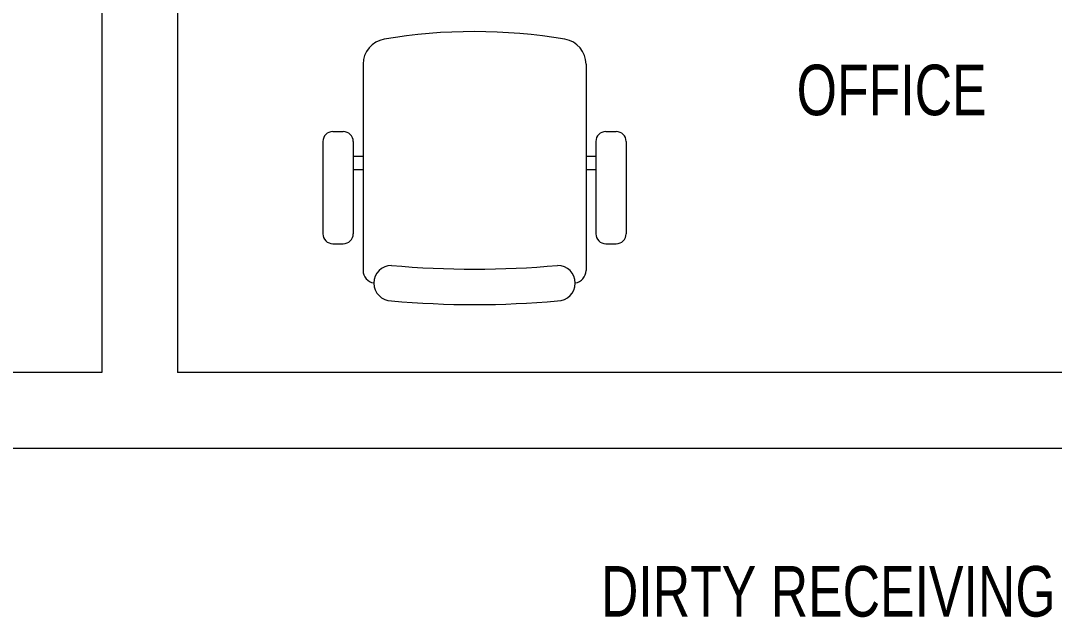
# Model space of a CAD drawing. Header units: metres. Extents: x -18745 to 220762, y -1579758 to -1356048.
# Drawn here: x 166703 to 168749, y -1410317 to -1409137 of the extents above; entities that cross this region are included whole.
import ezdxf

# ---------------------------------------------------------------- set-up
doc = ezdxf.new("R2010")
doc.units = ezdxf.units.M
doc.layers.get('0').update_dxf_attribs({"lineweight": 0})
for name, color, linetype, lineweight in [('A-100 - Copy$0$72_EGR_BASE_TEXT', 8, 'Continuous', 0), ('A-100 - Copy$0$Medical Equipment and Furniture', 8, 'Continuous', 0), ('A-100 - Copy$0$NEW', 8, 'Continuous', 5), ('A-100 - Copy$0$Walls', 8, 'Continuous', 0)]:
    doc.layers.add(name, color=color, linetype=linetype, lineweight=lineweight)
doc.styles.add('A-100 - Copy$0$X3G_ENTITY_2587EA', font='swisscl.ttf', dxfattribs={"height": 200})

# ---------------------------------------------------------------- blocks, each defined once
blk = doc.blocks.new('*X66')
for p, q in [((5, 3), (5, 3)), ((5, 3), (5, 3)), ((5, 3), (5, 3)), ((5, 3), (5, 3)), ((5, 3), (5, 3)), ((5, 3), (5, 3)), ((5, 3), (5, 3)), ((5, 3), (5, 3)), ((5, 3), (5, 3)), ((5, 3), (5, 3)), ((5, 3), (5, 3)), ((5, 3), (5, 3)), ((5, 3), (5, 3)), ((5, 3), (5, 3)), ((5, 3), (5, 3)), ((5, 3), (5, 3)), ((5, 3), (5, 3)), ((5, 3), (5, 3)), ((5, 3), (5, 3)), ((5, 3), (5, 3)), ((5, 3), (5, 3)), ((5, 3), (5, 3)), ((5, 3), (5, 3)), ((5, 3), (5, 3)), ((5, 3), (5, 3)), ((5, 3), (5, 3)), ((5, 3), (5, 3)), ((5, 3), (5, 3)), ((5, 3), (5, 3)), ((5, 3), (5, 3)), ((5, 3), (5, 3)), ((5, 3), (5, 3)), ((5, 3), (5, 3)), ((5, 3), (5, 3)), ((5, 3), (5, 3)), ((5, 3), (5, 3)), ((5, 3), (5, 3)), ((5, 3), (5, 3)), ((5, 3), (5, 3)), ((5, 3), (5, 3)), ((5, 3), (5, 3)), ((5, 3), (5, 3)), ((5, 3), (5, 3)), ((5, 3), (5, 3)), ((5, 3), (5, 3)), ((5, 3), (5, 3)), ((5, 3), (5, 3)), ((5, 3), (5, 3)), ((5, 3), (5, 3)), ((5, 3), (5, 3)), ((5, 3), (5, 3)), ((5, 3), (5, 3)), ((5, 3), (5, 3)), ((5, 3), (5, 3)), ((5, 3), (5, 3)), ((5, 3), (5, 3)), ((5, 3), (5, 3)), ((5, 3), (5, 3)), ((5, 3), (5, 3)), ((5, 3), (5, 3)), ((5, 3), (5, 3)), ((5, 3), (5, 3)), ((5, 3), (5, 3)), ((5, 3), (5, 3)), ((5, 3), (5, 3)), ((5, 3), (5, 3)), ((6, 3), (5, 3)), ((5, 3), (5, 3)), ((6, 3), (5, 3)), ((5, 3), (5, 3)), ((6, 3), (5, 3)), ((5, 3), (5, 3)), ((6, 3), (5, 3)), ((5, 3), (5, 3)), ((5, 3), (5, 3)), ((5, 3), (5, 3)), ((5, 3), (5, 3)), ((5, 3), (5, 3)), ((5, 3), (5, 3)), ((5, 3), (5, 3)), ((5, 3), (5, 3)), ((5, 3), (5, 3)), ((5, 3), (5, 3)), ((5, 3), (5, 3)), ((5, 3), (5, 3)), ((5, 3), (5, 3)), ((5, 3), (5, 3)), ((5, 3), (5, 3)), ((5, 3), (5, 3)), ((5, 3), (5, 3)), ((5, 3), (5, 3)), ((5, 3), (5, 3)), ((5, 3), (5, 3)), ((5, 3), (5, 3)), ((5, 3), (5, 3)), ((5, 3), (5, 3)), ((6, 3), (6, 3)), ((6, 3), (6, 3)), ((6, 3), (6, 3)), ((6, 3), (6, 3)), ((6, 3), (6, 3)), ((6, 3), (6, 3)), ((6, 3), (6, 3)), ((6, 3), (6, 3)), ((6, 3), (6, 3)), ((6, 3), (6, 3)), ((6, 3), (6, 3)), ((6, 3), (6, 3)), ((6, 3), (6, 3)), ((6, 3), (6, 3)), ((6, 3), (6, 3)), ((6, 3), (6, 3)), ((6, 3), (6, 3)), ((6, 3), (6, 3)), ((6, 3), (6, 3)), ((6, 3), (6, 3)), ((6, 3), (6, 3)), ((6, 3), (6, 3)), ((6, 3), (6, 3)), ((6, 3), (6, 3)), ((6, 3), (6, 3)), ((6, 3), (6, 3)), ((6, 3), (6, 3)), ((6, 3), (6, 3)), ((6, 3), (6, 3)), ((6, 3), (6, 3)), ((6, 3), (6, 3)), ((6, 3), (6, 3)), ((6, 3), (6, 3)), ((6, 3), (6, 3)), ((6, 3), (6, 3)), ((6, 3), (6, 3)), ((6, 3), (6, 3)), ((6, 3), (6, 3)), ((6, 3), (6, 3)), ((6, 3), (6, 3)), ((6, 3), (6, 3)), ((6, 3), (6, 3)), ((6, 3), (6, 3)), ((6, 3), (6, 3)), ((6, 3), (6, 3)), ((6, 3), (6, 3)), ((6, 3), (6, 3)), ((6, 3), (6, 3)), ((6, 3), (6, 3)), ((6, 3), (6, 3)), ((6, 3), (6, 3)), ((6, 3), (6, 3)), ((6, 3), (6, 3)), ((6, 3), (6, 3)), ((6, 3), (6, 3)), ((6, 3), (6, 3)), ((6, 3), (6, 3)), ((6, 3), (6, 3)), ((6, 3), (6, 3)), ((6, 3), (6, 3)), ((6, 3), (6, 3)), ((6, 3), (6, 3)), ((6, 3), (6, 3)), ((6, 3), (6, 3)), ((6, 3), (6, 3)), ((6, 3), (6, 3)), ((6, 3), (6, 3)), ((6, 3), (6, 3)), ((6, 3), (6, 3)), ((6, 3), (6, 3)), ((6, 3), (6, 3)), ((6, 3), (6, 3)), ((6, 3), (6, 3)), ((6, 3), (6, 3)), ((6, 3), (6, 3)), ((6, 3), (6, 3)), ((6, 3), (6, 3)), ((6, 3), (6, 3)), ((6, 3), (6, 3)), ((6, 3), (6, 3)), ((6, 3), (6, 3)), ((6, 3), (6, 3)), ((6, 3), (6, 3)), ((6, 3), (6, 3)), ((6, 3), (6, 3)), ((6, 3), (6, 3)), ((6, 3), (6, 3)), ((6, 3), (6, 3)), ((6, 3), (6, 3)), ((6, 3), (6, 3)), ((6, 3), (6, 3)), ((6, 3), (6, 3)), ((6, 3), (6, 3)), ((6, 3), (6, 3)), ((6, 3), (6, 3)), ((6, 3), (6, 3)), ((6, 3), (6, 3)), ((6, 3), (6, 3)), ((6, 3), (6, 3)), ((6, 3), (6, 3)), ((6, 3), (6, 3)), ((6, 3), (6, 3)), ((6, 3), (6, 3)), ((6, 3), (6, 3)), ((6, 3), (6, 3)), ((6, 3), (6, 3)), ((6, 3), (6, 3)), ((6, 3), (6, 3)), ((6, 3), (6, 3)), ((6, 3), (6, 3)), ((6, 3), (6, 3)), ((6, 3), (6, 3)), ((6, 3), (6, 3)), ((6, 3), (6, 3)), ((6, 3), (6, 3)), ((6, 3), (6, 3)), ((6, 3), (6, 3)), ((6, 3), (6, 3)), ((6, 3), (6, 3)), ((6, 3), (6, 3)), ((6, 3), (6, 3)), ((6, 3), (6, 3)), ((6, 3), (6, 3)), ((6, 3), (6, 3)), ((6, 3), (6, 3)), ((6, 3), (6, 3)), ((6, 3), (6, 3)), ((6, 3), (6, 3)), ((6, 3), (6, 3)), ((6, 3), (6, 3)), ((6, 3), (6, 3)), ((6, 3), (6, 3)), ((6, 3), (6, 3)), ((6, 3), (6, 3)), ((6, 3), (6, 3)), ((6, 3), (6, 3)), ((6, 3), (6, 3)), ((6, 3), (6, 3)), ((6, 3), (6, 3)), ((6, 3), (6, 3)), ((6, 3), (6, 3)), ((6, 3), (6, 3)), ((6, 3), (6, 3)), ((6, 3), (6, 3)), ((6, 3), (6, 3)), ((6, 3), (6, 3)), ((6, 3), (6, 3)), ((6, 3), (6, 3)), ((6, 3), (6, 3)), ((6, 3), (6, 3)), ((6, 3), (6, 3)), ((6, 3), (6, 3)), ((6, 3), (6, 3)), ((6, 3), (6, 3)), ((6, 3), (6, 3)), ((6, 3), (6, 3)), ((6, 3), (6, 3)), ((6, 3), (6, 3)), ((6, 3), (6, 3)), ((6, 3), (6, 3)), ((6, 3), (6, 3)), ((6, 3), (6, 3)), ((6, 3), (6, 3)), ((6, 3), (6, 3)), ((6, 3), (6, 3)), ((6, 3), (6, 3)), ((6, 3), (6, 3)), ((6, 3), (6, 3)), ((6, 3), (6, 3)), ((6, 3), (6, 3)), ((6, 3), (6, 3)), ((6, 3), (6, 3)), ((6, 3), (6, 3)), ((6, 3), (6, 3)), ((6, 3), (6, 3)), ((6, 3), (6, 3)), ((6, 3), (6, 3)), ((6, 3), (6, 3)), ((6, 3), (6, 3)), ((6, 3), (6, 3)), ((6, 3), (6, 3)), ((6, 3), (6, 3)), ((6, 3), (6, 3)), ((6, 3), (6, 3)), ((6, 3), (6, 3)), ((6, 3), (6, 3)), ((6, 3), (6, 3)), ((6, 3), (6, 3)), ((6, 3), (6, 3)), ((6, 3), (6, 3)), ((6, 3), (6, 3)), ((6, 3), (6, 3)), ((6, 3), (6, 3)), ((6, 3), (6, 3)), ((6, 3), (6, 3)), ((6, 3), (6, 3)), ((6, 3), (6, 3)), ((6, 3), (6, 3)), ((6, 3), (6, 3)), ((6, 3), (6, 3)), ((6, 3), (6, 3)), ((6, 3), (6, 3)), ((6, 3), (6, 3)), ((6, 3), (6, 3)), ((6, 3), (5, 3)), ((6, 3), (5, 3)), ((6, 3), (5, 3)), ((6, 3), (5, 3)), ((6, 3), (5, 3)), ((6, 3), (6, 3)), ((6, 3), (6, 3)), ((6, 3), (6, 3)), ((6, 3), (6, 3)), ((6, 3), (6, 3)), ((6, 3), (6, 3)), ((6, 3), (6, 3)), ((6, 3), (6, 3)), ((6, 3), (6, 3)), ((6, 3), (6, 3)), ((6, 3), (6, 3)), ((6, 3), (6, 3)), ((6, 3), (6, 3)), ((6, 3), (6, 3)), ((6, 3), (6, 3)), ((6, 3), (6, 3)), ((6, 3), (6, 3)), ((6, 3), (6, 3)), ((6, 3), (6, 3)), ((6, 3), (6, 3)), ((6, 3), (6, 3)), ((6, 3), (6, 3)), ((6, 3), (6, 3)), ((6, 3), (6, 3)), ((6, 3), (6, 3)), ((6, 3), (6, 3)), ((6, 3), (6, 3)), ((6, 3), (6, 3)), ((6, 3), (6, 3)), ((6, 3), (6, 3)), ((6, 3), (6, 3)), ((6, 3), (6, 3)), ((6, 3), (6, 3)), ((6, 3), (6, 3)), ((6, 3), (6, 3)), ((6, 3), (6, 3)), ((6, 3), (6, 3)), ((6, 3), (6, 3)), ((6, 3), (6, 3)), ((6, 3), (6, 3)), ((6, 3), (6, 3)), ((6, 3), (6, 3)), ((6, 3), (6, 3)), ((6, 3), (6, 3)), ((6, 3), (6, 3)), ((6, 3), (6, 3)), ((6, 3), (6, 3)), ((6, 3), (6, 3)), ((6, 3), (6, 3)), ((6, 3), (6, 3)), ((6, 3), (6, 3)), ((6, 3), (6, 3)), ((6, 3), (6, 3)), ((6, 3), (6, 3)), ((6, 3), (6, 3)), ((6, 3), (6, 3)), ((6, 3), (6, 3)), ((6, 3), (6, 3)), ((6, 3), (6, 3)), ((6, 3), (6, 3)), ((6, 3), (6, 3)), ((6, 3), (6, 3)), ((6, 3), (6, 3)), ((6, 3), (6, 3)), ((6, 3), (6, 3)), ((6, 3), (6, 3)), ((6, 3), (6, 3)), ((6, 3), (6, 3)), ((6, 3), (6, 3)), ((6, 3), (6, 3)), ((6, 3), (6, 3)), ((6, 3), (6, 3)), ((6, 3), (6, 3)), ((6, 3), (6, 3)), ((6, 3), (6, 3)), ((6, 3), (6, 3)), ((6, 3), (6, 3)), ((6, 3), (6, 3)), ((6, 3), (6, 3)), ((6, 3), (6, 3)), ((6, 3), (6, 3)), ((6, 3), (6, 3)), ((6, 3), (6, 3)), ((6, 3), (6, 3)), ((6, 3), (6, 3)), ((6, 3), (6, 3)), ((6, 3), (6, 3)), ((6, 3), (6, 3)), ((6, 3), (6, 3)), ((6, 3), (6, 3)), ((6, 3), (6, 3)), ((6, 3), (6, 3)), ((6, 3), (6, 3)), ((6, 3), (6, 3)), ((6, 3), (6, 3)), ((6, 3), (6, 3)), ((6, 3), (6, 3)), ((6, 3), (6, 3)), ((6, 3), (6, 3)), ((6, 3), (6, 3)), ((6, 3), (6, 3)), ((6, 3), (6, 3)), ((6, 3), (6, 3)), ((6, 3), (6, 3)), ((6, 3), (6, 3)), ((6, 3), (6, 3)), ((6, 3), (6, 3)), ((6, 3), (6, 3)), ((6, 3), (6, 3)), ((6, 3), (6, 3)), ((6, 3), (6, 3)), ((6, 3), (6, 3)), ((6, 3), (6, 3)), ((6, 3), (6, 3)), ((6, 3), (6, 3)), ((6, 3), (6, 3)), ((6, 3), (6, 3)), ((6, 3), (6, 3)), ((6, 3), (6, 3)), ((6, 3), (6, 3)), ((6, 3), (6, 3)), ((6, 3), (6, 3)), ((6, 3), (6, 3)), ((6, 3), (6, 3)), ((6, 3), (6, 3)), ((6, 3), (6, 3)), ((6, 3), (6, 3)), ((6, 3), (6, 3)), ((6, 3), (6, 3)), ((6, 3), (6, 3)), ((6, 3), (6, 3)), ((6, 3), (6, 3)), ((6, 3), (6, 3)), ((6, 3), (6, 3)), ((6, 3), (6, 3)), ((6, 3), (6, 3)), ((6, 3), (6, 3)), ((6, 3), (6, 3)), ((6, 3), (6, 3)), ((6, 3), (6, 3)), ((6, 3), (6, 3)), ((6, 3), (6, 3)), ((6, 3), (6, 3)), ((6, 3), (6, 3)), ((6, 3), (6, 3)), ((6, 3), (6, 3)), ((6, 3), (6, 3)), ((6, 3), (6, 3)), ((6, 3), (6, 3)), ((6, 3), (6, 3)), ((6, 3), (6, 3)), ((6, 3), (6, 3)), ((6, 3), (6, 3)), ((6, 3), (6, 3)), ((6, 3), (6, 3)), ((6, 3), (6, 3)), ((6, 3), (6, 3)), ((6, 3), (6, 3)), ((6, 3), (6, 3)), ((6, 3), (6, 3)), ((6, 3), (6, 3)), ((6, 3), (6, 3)), ((6, 3), (6, 3)), ((6, 3), (6, 3)), ((6, 3), (6, 3)), ((6, 3), (6, 3)), ((6, 3), (6, 3)), ((6, 3), (6, 3)), ((6, 3), (6, 3)), ((6, 3), (6, 3)), ((6, 3), (6, 3)), ((6, 3), (6, 3)), ((6, 3), (6, 3)), ((6, 3), (6, 3)), ((6, 3), (6, 3)), ((6, 3), (6, 3)), ((6, 3), (6, 3)), ((6, 3), (6, 3)), ((6, 3), (6, 3)), ((6, 3), (6, 3)), ((6, 3), (6, 3)), ((6, 3), (6, 3)), ((6, 3), (6, 3)), ((6, 3), (6, 3)), ((6, 3), (6, 3)), ((6, 3), (6, 3)), ((6, 3), (6, 3)), ((6, 3), (6, 3)), ((6, 3), (6, 3)), ((6, 3), (6, 3)), ((6, 3), (6, 3)), ((6, 3), (6, 3)), ((6, 3), (6, 3)), ((6, 3), (6, 3)), ((6, 3), (6, 3)), ((6, 3), (6, 3)), ((6, 3), (6, 3)), ((6, 3), (6, 3)), ((6, 3), (6, 3)), ((6, 3), (6, 3)), ((6, 3), (6, 3)), ((6, 3), (6, 3)), ((6, 3), (6, 3)), ((6, 3), (6, 3)), ((6, 3), (6, 3)), ((6, 3), (6, 3)), ((6, 3), (6, 3)), ((6, 3), (6, 3)), ((6, 3), (6, 3)), ((6, 3), (6, 3)), ((6, 3), (6, 3)), ((6, 3), (6, 3)), ((6, 3), (6, 3)), ((6, 3), (6, 3)), ((6, 3), (6, 3)), ((6, 3), (6, 3)), ((6, 3), (6, 3)), ((6, 3), (6, 3)), ((6, 3), (6, 3)), ((6, 3), (6, 3)), ((6, 3), (6, 3)), ((6, 3), (6, 3)), ((6, 3), (6, 3)), ((6, 3), (6, 3)), ((6, 3), (6, 3)), ((6, 3), (6, 3)), ((6, 3), (6, 3)), ((6, 3), (6, 3)), ((6, 3), (6, 3)), ((6, 3), (6, 3)), ((6, 3), (6, 3)), ((6, 3), (6, 3)), ((6, 3), (6, 3)), ((6, 3), (6, 3)), ((6, 3), (6, 3)), ((6, 3), (6, 3)), ((6, 3), (6, 3)), ((6, 3), (6, 3)), ((6, 3), (6, 3)), ((6, 3), (6, 3)), ((6, 3), (6, 3)), ((6, 3), (6, 3)), ((6, 3), (6, 3)), ((6, 3), (6, 3)), ((6, 3), (6, 3)), ((6, 3), (6, 3)), ((6, 3), (6, 3)), ((6, 3), (6, 3)), ((6, 3), (6, 3)), ((6, 3), (6, 3)), ((6, 3), (6, 3)), ((6, 3), (6, 3)), ((6, 3), (6, 3)), ((6, 3), (6, 3)), ((6, 3), (6, 3)), ((6, 3), (6, 3)), ((6, 3), (6, 3)), ((6, 3), (6, 3)), ((6, 3), (6, 3)), ((6, 3), (6, 3)), ((6, 3), (6, 3)), ((6, 3), (6, 3)), ((6, 3), (6, 3)), ((6, 3), (6, 3)), ((6, 3), (6, 3)), ((6, 3), (6, 3)), ((6, 3), (6, 3)), ((6, 3), (6, 3)), ((6, 3), (6, 3)), ((6, 3), (6, 3)), ((6, 3), (6, 3)), ((6, 3), (6, 3)), ((6, 3), (6, 3)), ((6, 3), (6, 3)), ((6, 3), (6, 3)), ((6, 3), (6, 3)), ((6, 3), (6, 3)), ((6, 3), (6, 3)), ((6, 3), (6, 3)), ((6, 3), (6, 3)), ((6, 3), (6, 3)), ((6, 3), (6, 3)), ((6, 3), (6, 3)), ((6, 3), (6, 3)), ((6, 3), (6, 3)), ((6, 3), (6, 3)), ((6, 3), (6, 3)), ((6, 3), (6, 3)), ((6, 3), (6, 3)), ((6, 3), (6, 3)), ((6, 3), (6, 3)), ((6, 3), (6, 3)), ((6, 3), (6, 3)), ((6, 3), (6, 3)), ((6, 3), (6, 3)), ((6, 3), (6, 3)), ((6, 3), (6, 3)), ((6, 3), (6, 3)), ((6, 3), (6, 3)), ((6, 3), (6, 3)), ((6, 3), (6, 3)), ((6, 3), (6, 3)), ((6, 3), (6, 3)), ((6, 3), (6, 3)), ((6, 3), (6, 3)), ((6, 3), (6, 3)), ((6, 3), (6, 3)), ((6, 3), (6, 3)), ((6, 3), (6, 3)), ((6, 3), (6, 3)), ((6, 3), (6, 3)), ((6, 3), (6, 3)), ((6, 3), (6, 3)), ((6, 3), (6, 3)), ((6, 3), (6, 3)), ((6, 3), (6, 3)), ((6, 3), (6, 3))]:
    blk.add_line(p, q)
blk = doc.blocks.new('*X67')
for p, q in [((13, 1), (13, 1)), ((13, 1), (13, 1)), ((13, 1), (13, 1)), ((13, 1), (13, 1)), ((13, 1), (13, 1)), ((13, 1), (13, 1)), ((13, 1), (13, 1)), ((13, 1), (13, 1)), ((13, 1), (13, 1)), ((13, 1), (13, 1)), ((13, 1), (13, 1)), ((13, 1), (13, 1)), ((13, 1), (13, 1)), ((13, 1), (13, 1)), ((13, 1), (13, 1)), ((13, 1), (14, 1)), ((13, 1), (14, 1)), ((13, 1), (14, 1)), ((13, 1), (13, 1)), ((13, 1), (13, 1)), ((13, 1), (13, 1)), ((13, 1), (13, 1)), ((13, 1), (13, 1)), ((13, 1), (13, 1)), ((13, 1), (13, 1)), ((13, 1), (13, 1)), ((13, 1), (13, 1)), ((13, 1), (13, 1)), ((13, 1), (13, 1)), ((13, 1), (13, 1)), ((13, 1), (13, 1)), ((13, 1), (13, 1)), ((13, 1), (13, 1)), ((13, 1), (13, 1)), ((13, 1), (13, 1)), ((13, 1), (13, 1)), ((13, 1), (13, 1)), ((13, 1), (13, 1)), ((13, 1), (13, 1)), ((13, 1), (13, 1)), ((13, 1), (13, 1)), ((13, 1), (13, 1)), ((13, 1), (13, 1)), ((13, 1), (13, 1)), ((13, 1), (13, 1)), ((13, 1), (13, 1)), ((13, 1), (13, 1)), ((13, 1), (13, 1)), ((13, 1), (13, 1)), ((13, 1), (13, 1)), ((13, 1), (13, 1)), ((13, 1), (13, 1)), ((13, 1), (13, 1)), ((13, 1), (13, 1)), ((13, 1), (13, 1)), ((13, 1), (13, 1)), ((13, 1), (13, 1)), ((13, 1), (13, 1)), ((13, 1), (13, 1)), ((13, 1), (13, 1)), ((13, 1), (13, 1)), ((13, 1), (13, 1)), ((13, 1), (13, 1)), ((13, 1), (13, 1)), ((13, 1), (13, 1)), ((13, 1), (13, 1)), ((13, 1), (13, 1)), ((13, 1), (13, 1)), ((13, 1), (13, 1)), ((13, 1), (13, 1)), ((13, 1), (13, 1)), ((13, 1), (13, 1)), ((13, 1), (13, 1)), ((13, 1), (13, 1)), ((13, 1), (13, 1)), ((13, 1), (13, 1)), ((13, 1), (13, 1)), ((13, 1), (13, 1)), ((13, 1), (13, 1)), ((13, 1), (13, 1)), ((13, 1), (13, 1)), ((13, 1), (13, 1)), ((13, 1), (13, 1)), ((13, 1), (13, 1)), ((13, 1), (13, 1)), ((13, 1), (13, 1)), ((13, 1), (13, 1)), ((13, 1), (13, 1)), ((13, 1), (13, 1)), ((13, 1), (13, 1)), ((13, 1), (13, 1)), ((13, 1), (13, 1)), ((13, 1), (13, 1)), ((13, 1), (13, 1)), ((13, 1), (13, 1)), ((13, 1), (13, 1)), ((13, 1), (13, 1)), ((13, 1), (13, 1)), ((13, 1), (13, 1)), ((13, 1), (13, 1)), ((13, 1), (13, 1)), ((13, 1), (13, 1)), ((13, 1), (13, 1)), ((13, 1), (13, 1)), ((13, 1), (13, 1)), ((13, 1), (13, 1)), ((13, 1), (13, 1)), ((13, 1), (13, 1)), ((13, 1), (13, 1)), ((13, 1), (13, 1)), ((13, 1), (13, 1)), ((13, 1), (13, 1)), ((13, 1), (13, 1)), ((13, 1), (13, 1)), ((13, 1), (13, 1)), ((13, 1), (13, 1)), ((13, 1), (13, 1)), ((13, 1), (13, 1)), ((13, 1), (13, 1)), ((13, 1), (13, 1)), ((13, 1), (13, 1)), ((13, 1), (13, 1)), ((13, 1), (13, 1)), ((13, 1), (14, 1)), ((13, 0), (13, 0)), ((13, 0), (13, 0)), ((13, 0), (13, 0)), ((13, 0), (13, 0)), ((13, 0), (13, 0)), ((13, 0), (13, 0)), ((13, 0), (13, 0)), ((13, 0), (13, 0)), ((13, 0), (13, 0)), ((13, 0), (13, 0)), ((13, 0), (13, 0)), ((13, 0), (13, 0)), ((13, 0), (13, 0)), ((13, 0), (13, 0)), ((13, 0), (13, 0)), ((13, 0), (13, 0)), ((13, 0), (13, 0)), ((13, 0), (13, 0)), ((13, 0), (13, 0)), ((13, 0), (13, 0)), ((13, 0), (13, 0)), ((13, 0), (13, 0)), ((13, 0), (13, 0)), ((13, 0), (13, 0)), ((13, 0), (13, 0)), ((13, 0), (13, 0)), ((13, 0), (13, 0)), ((13, 0), (13, 0)), ((13, 0), (13, 0)), ((13, 0), (13, 0)), ((13, 0), (13, 0)), ((13, 0), (13, 0)), ((13, 0), (13, 0)), ((13, 0), (13, 0)), ((13, 0), (13, 0)), ((13, 0), (13, 0)), ((13, 0), (13, 0)), ((13, 0), (13, 0)), ((13, 0), (13, 0)), ((13, 0), (13, 0)), ((13, 0), (13, 0)), ((13, 0), (13, 0)), ((13, 0), (13, 0)), ((13, 0), (13, 0)), ((13, 0), (13, 0)), ((13, 0), (13, 0)), ((13, 0), (13, 0)), ((13, 0), (13, 0)), ((13, 0), (14, 0)), ((13, 0), (14, 0)), ((13, 0), (13, 0)), ((13, 0), (14, 0)), ((14, 1), (14, 1)), ((14, 1), (14, 1)), ((14, 1), (14, 1)), ((14, 1), (14, 1)), ((14, 1), (14, 1)), ((14, 1), (14, 1)), ((14, 1), (14, 1)), ((14, 1), (14, 1)), ((14, 1), (14, 1)), ((14, 1), (14, 1)), ((14, 1), (14, 1)), ((14, 1), (14, 1)), ((14, 1), (14, 1)), ((14, 1), (14, 1)), ((14, 1), (14, 1)), ((14, 1), (14, 1)), ((14, 1), (14, 1)), ((14, 1), (14, 1)), ((14, 1), (14, 1)), ((14, 1), (14, 1)), ((14, 1), (14, 1)), ((14, 1), (14, 1)), ((14, 1), (14, 1)), ((14, 1), (14, 1)), ((14, 1), (14, 1)), ((14, 1), (14, 1)), ((14, 1), (14, 1)), ((14, 1), (14, 1)), ((14, 1), (14, 1)), ((14, 1), (14, 1)), ((14, 1), (14, 1)), ((14, 1), (14, 1)), ((14, 1), (14, 1)), ((14, 1), (14, 1)), ((14, 1), (14, 1)), ((14, 1), (14, 1)), ((14, 1), (14, 1)), ((14, 1), (14, 1)), ((14, 1), (14, 1)), ((14, 1), (14, 1)), ((14, 1), (14, 1)), ((14, 1), (14, 1)), ((14, 1), (14, 1)), ((14, 1), (14, 1)), ((14, 1), (14, 1)), ((14, 1), (14, 1)), ((14, 1), (14, 1)), ((14, 1), (14, 1)), ((14, 1), (14, 1)), ((14, 1), (14, 1)), ((14, 1), (14, 1)), ((14, 1), (14, 1)), ((14, 1), (14, 1)), ((14, 1), (14, 1)), ((14, 1), (14, 1)), ((14, 1), (14, 1)), ((14, 1), (14, 1)), ((14, 1), (14, 1)), ((14, 1), (14, 1)), ((14, 1), (14, 1)), ((14, 1), (14, 1)), ((14, 1), (14, 1)), ((14, 1), (14, 1)), ((14, 1), (14, 1)), ((14, 1), (14, 1)), ((14, 1), (14, 1)), ((14, 1), (14, 1)), ((14, 1), (14, 1)), ((14, 1), (14, 1)), ((14, 1), (14, 1)), ((14, 1), (14, 1)), ((14, 1), (14, 1)), ((14, 1), (14, 1)), ((14, 1), (14, 1)), ((14, 1), (14, 1)), ((14, 1), (14, 1)), ((14, 1), (14, 1)), ((14, 1), (14, 1)), ((14, 1), (14, 1)), ((14, 1), (14, 1)), ((14, 1), (14, 1)), ((14, 1), (14, 1)), ((14, 1), (14, 1)), ((14, 1), (14, 1)), ((14, 1), (14, 1)), ((14, 1), (14, 1)), ((14, 1), (14, 1)), ((14, 1), (14, 1)), ((14, 1), (14, 1)), ((14, 1), (14, 1)), ((14, 1), (14, 1)), ((14, 1), (14, 1)), ((14, 1), (14, 1)), ((14, 1), (14, 1)), ((14, 0), (14, 0)), ((14, 0), (14, 0)), ((14, 0), (14, 0)), ((14, 0), (14, 0)), ((14, 0), (14, 0)), ((14, 0), (14, 0)), ((14, 0), (14, 0)), ((14, 0), (14, 0)), ((14, 0), (14, 0)), ((14, 0), (14, 0)), ((14, 0), (14, 0)), ((14, 0), (14, 0)), ((14, 0), (14, 0)), ((14, 0), (14, 0)), ((14, 0), (14, 0)), ((14, 0), (14, 0)), ((14, 0), (14, 0)), ((14, 0), (14, 0)), ((14, 0), (14, 0)), ((14, 0), (14, 0)), ((14, 0), (14, 0)), ((14, 0), (14, 0)), ((14, 0), (14, 0)), ((14, 0), (14, 0)), ((14, 0), (14, 0)), ((14, 0), (14, 0)), ((14, 0), (14, 0)), ((14, 0), (14, 0)), ((14, 0), (14, 0)), ((14, 0), (14, 0)), ((14, 0), (14, 0)), ((14, 0), (14, 0)), ((14, 0), (14, 0)), ((14, 0), (14, 0)), ((14, 0), (14, 0)), ((14, 0), (14, 0)), ((14, 0), (14, 0)), ((14, 0), (14, 0)), ((14, 0), (14, 0)), ((14, 0), (14, 0)), ((14, 0), (14, 0)), ((14, 0), (14, 0)), ((14, 0), (14, 0)), ((14, 0), (14, 0)), ((14, 0), (14, 0)), ((14, 0), (14, 0)), ((14, 0), (14, 0)), ((14, 0), (14, 0)), ((13, 0), (13, 0)), ((13, 0), (14, 0)), ((13, 0), (13, 0)), ((13, 0), (14, 0)), ((13, 0), (13, 0)), ((13, 0), (14, 0)), ((13, 0), (13, 0)), ((13, 0), (13, 0)), ((13, 0), (13, 0)), ((13, 0), (13, 0)), ((13, 0), (14, 0)), ((13, 0), (13, 0)), ((13, 0), (14, 0)), ((13, 0), (13, 0)), ((13, 0), (14, 0)), ((13, 0), (13, 0)), ((13, 0), (14, 0)), ((13, 0), (13, 0)), ((13, 0), (14, 0)), ((13, 0), (13, 0)), ((13, 0), (14, 0)), ((13, 0), (13, 0)), ((13, 0), (14, 0)), ((13, 0), (13, 0)), ((13, 0), (13, 0)), ((13, 0), (13, 0)), ((13, 0), (14, 0)), ((13, 0), (13, 0)), ((13, 0), (14, 0)), ((13, 0), (13, 0)), ((13, 0), (14, 0)), ((13, 0), (13, 0)), ((13, 0), (14, 0)), ((13, 0), (13, 0)), ((13, 0), (13, 0)), ((13, 0), (13, 0)), ((13, 0), (13, 0)), ((13, 0), (13, 0)), ((13, 0), (13, 0)), ((13, 0), (13, 0)), ((13, 0), (13, 0)), ((13, 0), (13, 0)), ((13, 0), (13, 0)), ((13, 0), (13, 0)), ((13, 0), (13, 0)), ((13, 0), (13, 0)), ((13, 0), (13, 0)), ((13, 0), (13, 0)), ((13, 0), (13, 0)), ((13, 0), (13, 0)), ((13, 0), (13, 0)), ((13, 0), (13, 0)), ((13, 0), (13, 0)), ((13, 0), (13, 0)), ((13, 0), (13, 0)), ((13, 0), (13, 0)), ((13, 0), (13, 0)), ((13, 0), (13, 0)), ((13, 0), (13, 0)), ((13, 0), (13, 0)), ((13, 0), (13, 0)), ((13, 0), (13, 0)), ((13, 0), (13, 0)), ((13, 0), (13, 0)), ((13, -1), (13, -1)), ((13, -1), (13, -1)), ((13, -1), (13, -1)), ((13, -1), (13, -1)), ((13, -1), (13, -1)), ((13, -1), (14, -1)), ((13, -1), (13, -1)), ((14, 0), (14, 0)), ((14, 0), (14, 0)), ((14, 0), (14, 0)), ((14, 0), (14, 0)), ((14, 0), (14, 0)), ((14, 0), (14, 0)), ((14, 0), (14, 0)), ((14, 0), (14, 0)), ((14, 0), (14, 0)), ((14, 0), (14, 0)), ((14, 0), (14, 0)), ((14, 0), (14, 0)), ((14, 0), (14, 0)), ((14, 0), (14, 0)), ((14, 0), (14, 0)), ((13, 0), (14, 0)), ((14, 0), (14, 0)), ((14, 0), (14, 0)), ((14, 0), (14, 0)), ((14, 0), (14, 0)), ((14, 0), (14, 0)), ((14, 0), (14, 0)), ((14, 0), (14, 0)), ((14, 0), (14, 0)), ((14, 0), (14, 0)), ((14, 0), (14, 0)), ((14, 0), (14, 0)), ((14, 0), (14, 0)), ((14, 0), (14, 0)), ((14, 0), (14, 0)), ((14, 0), (14, 0)), ((14, 0), (14, 0)), ((14, 0), (14, 0)), ((14, 0), (14, 0)), ((14, 0), (14, 0)), ((14, 0), (14, 0)), ((14, 0), (14, 0)), ((14, 0), (14, 0)), ((14, 0), (14, 0)), ((14, 0), (14, 0)), ((14, 0), (14, 0)), ((14, 0), (14, 0)), ((14, 0), (14, 0)), ((14, 0), (14, 0)), ((14, 0), (14, 0)), ((14, 0), (14, 0)), ((14, 0), (14, 0)), ((14, 0), (14, 0)), ((14, 0), (14, 0)), ((14, 0), (14, 0)), ((14, -1), (14, -1)), ((14, -1), (14, -1)), ((14, -1), (14, -1)), ((14, -1), (14, -1)), ((14, -1), (14, -1))]:
    blk.add_line(p, q)
blk = doc.blocks.new('A-100 - Copy$0$GF21018-P')
for p, q in [((-0.2207, 0.4756), (-0.2207, 0.0675)), ((0.2205, 0.4756), (0.2205, 0.0675)), ((-0.2806, 0.3422), (-0.2598, 0.3422)), ((0.2596, 0.3422), (0.2804, 0.3422)), ((-0.3002, 0.3226), (-0.3002, 0.14)), ((-0.2402, 0.3226), (-0.2402, 0.14)), ((0.24, 0.3226), (0.24, 0.14)), ((0.3, 0.3226), (0.3, 0.14)), ((-0.2402, 0.2937), (-0.2207, 0.2937)), ((0.2205, 0.2937), (0.24, 0.2937)), ((-0.2402, 0.2671), (-0.2207, 0.2671)), ((0.2205, 0.2671), (0.24, 0.2671)), ((-0.2806, 0.1204), (-0.2598, 0.1204)), ((0.2596, 0.1204), (0.2804, 0.1204))]:
    blk.add_line(p, q)
for points in [[(0.24, 0.2937), (0.24, 0.2937), (0.24, 0.2937), (0.24, 0.2937), (0.24, 0.2937), (0.24, 0.2937), (0.24, 0.2937), (0.24, 0.2937), (0.24, 0.2937), (0.24, 0.2937), (0.24, 0.2937), (0.24, 0.2937), (0.24, 0.2937), (0.24, 0.2937), (0.24, 0.2937), (0.24, 0.2937), (0.24, 0.2937), (0.24, 0.2937), (0.24, 0.2937), (0.24, 0.2937), (0.24, 0.2937), (0.24, 0.2937), (0.24, 0.2937), (0.24, 0.2937), (0.24, 0.2937), (0.24, 0.2937), (0.24, 0.2937), (0.24, 0.2937), (0.24, 0.2937), (0.24, 0.2937), (0.24, 0.2937), (0.24, 0.2937), (0.24, 0.2937), (0.24, 0.2937), (0.24, 0.2937), (0.24, 0.2937), (0.24, 0.2937), (0.24, 0.2937), (0.24, 0.2937), (0.24, 0.2937), (0.24, 0.2937), (0.24, 0.2937), (0.24, 0.2937), (0.24, 0.2937), (0.24, 0.2937), (0.24, 0.2937), (0.24, 0.2937), (0.24, 0.2937), (0.24, 0.2937), (0.24, 0.2937), (0.24, 0.2937), (0.24, 0.2937), (0.24, 0.2937), (0.24, 0.2937), (0.24, 0.2937), (0.24, 0.2937), (0.24, 0.2937), (0.24, 0.2937), (0.24, 0.2937), (0.24, 0.2937), (0.24, 0.2937), (0.24, 0.2937), (0.24, 0.2937), (0.24, 0.2937), (0.24, 0.2937), (0.24, 0.2937), (0.24, 0.2937), (0.24, 0.2937), (0.24, 0.2937), (0.24, 0.2937), (0.24, 0.2937), (0.24, 0.2937), (0.24, 0.2937), (0.24, 0.2937), (0.24, 0.2937), (0.24, 0.2937), (0.24, 0.2937), (0.24, 0.2937), (0.24, 0.2937), (0.24, 0.2937), (0.24, 0.2937), (0.24, 0.2937), (0.24, 0.2937), (0.24, 0.2937), (0.24, 0.2937), (0.24, 0.2937), (0.24, 0.2937), (0.24, 0.2937), (0.24, 0.2937), (0.24, 0.2937), (0.24, 0.2937), (0.24, 0.2937), (0.24, 0.2937), (0.24, 0.2937), (0.24, 0.2937), (0.24, 0.2937), (0.24, 0.2937), (0.24, 0.2937), (0.24, 0.2937), (0.24, 0.2937), (0.24, 0.2937), (0.24, 0.2937), (0.24, 0.2937), (0.24, 0.2937), (0.24, 0.2937), (0.24, 0.2937), (0.24, 0.2937), (0.24, 0.2937), (0.24, 0.2937), (0.24, 0.2937), (0.24, 0.2937), (0.24, 0.2937), (0.24, 0.2937), (0.24, 0.2937), (0.24, 0.2937), (0.24, 0.2937), (0.24, 0.2937), (0.24, 0.2937), (0.24, 0.2937), (0.24, 0.2937), (0.24, 0.2937), (0.24, 0.2937), (0.24, 0.2937), (0.24, 0.2937), (0.24, 0.2937), (0.24, 0.2937), (0.24, 0.2937), (0.24, 0.2937), (0.24, 0.2937), (0.24, 0.2937), (0.24, 0.2937), (0.24, 0.2937), (0.24, 0.2937), (0.24, 0.2937), (0.24, 0.2937), (0.24, 0.2937), (0.24, 0.2937), (0.24, 0.2937), (0.24, 0.2937), (0.24, 0.2937), (0.24, 0.2937), (0.24, 0.2937), (0.24, 0.2937), (0.24, 0.2937), (0.24, 0.2937), (0.24, 0.2937), (0.24, 0.2937), (0.24, 0.2937), (0.24, 0.2937), (0.24, 0.2937), (0.24, 0.2937), (0.24, 0.2937), (0.24, 0.2937), (0.24, 0.2937), (0.24, 0.2937), (0.24, 0.2937), (0.24, 0.2937), (0.24, 0.2937), (0.24, 0.2937), (0.24, 0.2937), (0.24, 0.2937), (0.24, 0.2937), (0.24, 0.2937), (0.24, 0.2937), (0.24, 0.2937), (0.24, 0.2937), (0.24, 0.2937), (0.24, 0.2937), (0.24, 0.2937), (0.24, 0.2937), (0.24, 0.2937), (0.24, 0.2937), (0.24, 0.2937), (0.24, 0.2937), (0.24, 0.2937), (0.24, 0.2937), (0.24, 0.2937), (0.24, 0.2937), (0.24, 0.2937), (0.24, 0.2937), (0.24, 0.2937), (0.24, 0.2937), (0.24, 0.2937), (0.24, 0.2937), (0.24, 0.2937), (0.24, 0.2937), (0.24, 0.2937), (0.24, 0.2937), (0.24, 0.2937), (0.24, 0.2937), (0.24, 0.2937), (0.24, 0.2937), (0.24, 0.2937), (0.24, 0.2937), (0.24, 0.2937), (0.24, 0.2937), (0.24, 0.2937), (0.24, 0.2937), (0.24, 0.2937), (0.24, 0.2937), (0.24, 0.2937), (0.24, 0.2937), (0.24, 0.2937), (0.24, 0.2937), (0.24, 0.2937), (0.24, 0.2937), (0.24, 0.2937), (0.24, 0.2937), (0.24, 0.2937), (0.24, 0.2937), (0.24, 0.2937), (0.24, 0.2937), (0.24, 0.2937), (0.24, 0.2937), (0.24, 0.2937), (0.24, 0.2937), (0.24, 0.2937), (0.24, 0.2937), (0.24, 0.2937), (0.24, 0.2937), (0.24, 0.2937), (0.24, 0.2937), (0.24, 0.2937), (0.24, 0.2937), (0.24, 0.2937), (0.24, 0.2937), (0.24, 0.2937), (0.24, 0.2937), (0.24, 0.2937), (0.24, 0.2937), (0.24, 0.2937), (0.24, 0.2937), (0.24, 0.2937), (0.24, 0.2937), (0.24, 0.2937), (0.24, 0.2937), (0.24, 0.2937), (0.24, 0.2937), (0.24, 0.2937), (0.24, 0.2937), (0.24, 0.2937), (0.24, 0.2937), (0.24, 0.2937), (0.24, 0.2937), (0.24, 0.2937), (0.24, 0.2937), (0.24, 0.2937), (0.24, 0.2937), (0.24, 0.2937), (0.24, 0.2937), (0.24, 0.2937), (0.24, 0.2937), (0.24, 0.2937), (0.24, 0.2937), (0.24, 0.2937), (0.24, 0.2937), (0.24, 0.2937), (0.24, 0.2937), (0.24, 0.2937), (0.24, 0.2937), (0.24, 0.2937), (0.24, 0.2937), (0.24, 0.2937), (0.24, 0.2937), (0.24, 0.2937), (0.24, 0.2937), (0.24, 0.2937), (0.24, 0.2937), (0.24, 0.2937), (0.24, 0.2937), (0.24, 0.2937), (0.24, 0.2937), (0.24, 0.2937), (0.24, 0.2937), (0.24, 0.2937), (0.24, 0.2937), (0.24, 0.2937)], [(0.24, 0.2937), (0.24, 0.2937), (0.24, 0.2937), (0.24, 0.2937), (0.24, 0.2937), (0.24, 0.2937), (0.24, 0.2937), (0.24, 0.2937), (0.24, 0.2937), (0.24, 0.2937), (0.24, 0.2937), (0.24, 0.2937), (0.24, 0.2937), (0.24, 0.2937), (0.24, 0.2937), (0.24, 0.2937), (0.24, 0.2937), (0.24, 0.2937), (0.24, 0.2937), (0.24, 0.2937), (0.24, 0.2937), (0.24, 0.2937), (0.24, 0.2937), (0.24, 0.2937), (0.24, 0.2937), (0.24, 0.2937), (0.24, 0.2937), (0.24, 0.2937), (0.24, 0.2937), (0.24, 0.2937), (0.24, 0.2937), (0.24, 0.2937), (0.24, 0.2937), (0.24, 0.2937), (0.24, 0.2937), (0.24, 0.2937), (0.24, 0.2937), (0.24, 0.2937), (0.24, 0.2937), (0.24, 0.2937), (0.24, 0.2937), (0.24, 0.2937), (0.24, 0.2937), (0.24, 0.2937), (0.24, 0.2937), (0.24, 0.2937), (0.24, 0.2937), (0.24, 0.2937), (0.24, 0.2937), (0.24, 0.2937), (0.24, 0.2937), (0.24, 0.2937), (0.24, 0.2937), (0.24, 0.2937), (0.24, 0.2937), (0.24, 0.2937), (0.24, 0.2937), (0.24, 0.2937), (0.24, 0.2937), (0.24, 0.2937), (0.24, 0.2937), (0.24, 0.2937), (0.24, 0.2937), (0.24, 0.2937), (0.24, 0.2937), (0.24, 0.2937), (0.24, 0.2937), (0.24, 0.2937), (0.24, 0.2937), (0.24, 0.2937), (0.24, 0.2937), (0.24, 0.2937), (0.24, 0.2937), (0.24, 0.2937), (0.24, 0.2937), (0.24, 0.2937), (0.24, 0.2937), (0.24, 0.2937), (0.24, 0.2937), (0.24, 0.2937), (0.24, 0.2937), (0.24, 0.2937), (0.24, 0.2937), (0.24, 0.2937), (0.24, 0.2937), (0.24, 0.2937), (0.24, 0.2937), (0.24, 0.2937), (0.24, 0.2937), (0.24, 0.2937), (0.24, 0.2937), (0.24, 0.2937), (0.24, 0.2937), (0.24, 0.2937), (0.24, 0.2937), (0.24, 0.2937), (0.24, 0.2937), (0.24, 0.2937), (0.24, 0.2937), (0.24, 0.2937), (0.24, 0.2937), (0.24, 0.2937), (0.24, 0.2937), (0.24, 0.2937), (0.24, 0.2937), (0.24, 0.2937), (0.24, 0.2937), (0.24, 0.2937), (0.24, 0.2937), (0.24, 0.2937), (0.24, 0.2937), (0.24, 0.2937), (0.24, 0.2937), (0.24, 0.2937), (0.24, 0.2937), (0.24, 0.2937), (0.24, 0.2937), (0.24, 0.2937), (0.24, 0.2937), (0.24, 0.2937), (0.24, 0.2937), (0.24, 0.2937), (0.24, 0.2937), (0.24, 0.2937), (0.24, 0.2937), (0.24, 0.2937), (0.24, 0.2937), (0.24, 0.2937), (0.24, 0.2937), (0.24, 0.2937), (0.24, 0.2937), (0.24, 0.2937), (0.24, 0.2937), (0.24, 0.2937), (0.24, 0.2937), (0.24, 0.2937), (0.24, 0.2937), (0.24, 0.2937), (0.24, 0.2937), (0.24, 0.2937), (0.24, 0.2937), (0.24, 0.2937), (0.24, 0.2937), (0.24, 0.2937), (0.24, 0.2937), (0.24, 0.2937), (0.24, 0.2937), (0.24, 0.2937), (0.24, 0.2937), (0.24, 0.2937), (0.24, 0.2937), (0.24, 0.2937), (0.24, 0.2937), (0.24, 0.2937), (0.24, 0.2937), (0.24, 0.2937), (0.24, 0.2937), (0.24, 0.2937), (0.24, 0.2937), (0.24, 0.2937), (0.24, 0.2937), (0.24, 0.2937), (0.24, 0.2937), (0.24, 0.2937), (0.24, 0.2937), (0.24, 0.2937), (0.24, 0.2937), (0.24, 0.2937), (0.24, 0.2937), (0.24, 0.2937), (0.24, 0.2937), (0.24, 0.2937), (0.24, 0.2937), (0.24, 0.2937), (0.24, 0.2937), (0.24, 0.2937), (0.24, 0.2937), (0.24, 0.2937), (0.24, 0.2937), (0.24, 0.2937), (0.24, 0.2937), (0.24, 0.2937), (0.24, 0.2937), (0.24, 0.2937), (0.24, 0.2937), (0.24, 0.2937), (0.24, 0.2937), (0.24, 0.2937), (0.24, 0.2937), (0.24, 0.2937), (0.24, 0.2937), (0.24, 0.2937), (0.24, 0.2937), (0.24, 0.2937), (0.24, 0.2937), (0.24, 0.2937), (0.24, 0.2937), (0.24, 0.2937), (0.24, 0.2937), (0.24, 0.2937), (0.24, 0.2937), (0.24, 0.2937), (0.24, 0.2937), (0.24, 0.2937), (0.24, 0.2937), (0.24, 0.2937), (0.24, 0.2937), (0.24, 0.2937), (0.24, 0.2937), (0.24, 0.2937), (0.24, 0.2937), (0.24, 0.2937), (0.24, 0.2937), (0.24, 0.2937), (0.24, 0.2937), (0.24, 0.2937), (0.24, 0.2937), (0.24, 0.2937), (0.24, 0.2937)], [(0.24, 0.2937), (0.24, 0.2937), (0.24, 0.2937), (0.24, 0.2937), (0.24, 0.2937), (0.24, 0.2937), (0.24, 0.2937), (0.24, 0.2937), (0.24, 0.2937), (0.24, 0.2937), (0.24, 0.2937), (0.24, 0.2937), (0.24, 0.2937), (0.24, 0.2937), (0.24, 0.2937), (0.24, 0.2937), (0.24, 0.2937), (0.24, 0.2937), (0.24, 0.2937), (0.24, 0.2937), (0.24, 0.2937), (0.24, 0.2937), (0.24, 0.2937), (0.24, 0.2937), (0.24, 0.2937), (0.24, 0.2937), (0.24, 0.2937), (0.24, 0.2937), (0.24, 0.2937), (0.24, 0.2937), (0.24, 0.2937), (0.24, 0.2937), (0.24, 0.2937), (0.24, 0.2937), (0.24, 0.2937), (0.24, 0.2937), (0.24, 0.2937), (0.24, 0.2937), (0.24, 0.2937), (0.24, 0.2937), (0.24, 0.2937), (0.24, 0.2937), (0.24, 0.2937), (0.24, 0.2937), (0.24, 0.2937), (0.24, 0.2937), (0.24, 0.2937), (0.24, 0.2937), (0.24, 0.2937), (0.24, 0.2937), (0.24, 0.2937), (0.24, 0.2937), (0.24, 0.2937), (0.24, 0.2937), (0.24, 0.2937), (0.24, 0.2937), (0.24, 0.2937), (0.24, 0.2937), (0.24, 0.2937), (0.24, 0.2937), (0.24, 0.2937), (0.24, 0.2937), (0.24, 0.2937), (0.24, 0.2937), (0.24, 0.2937), (0.24, 0.2937), (0.24, 0.2937), (0.24, 0.2937), (0.24, 0.2937), (0.24, 0.2937), (0.24, 0.2937), (0.24, 0.2937), (0.24, 0.2937), (0.24, 0.2937), (0.24, 0.2937), (0.24, 0.2937), (0.24, 0.2937), (0.24, 0.2937), (0.24, 0.2937), (0.24, 0.2937), (0.24, 0.2937), (0.24, 0.2937), (0.24, 0.2937), (0.24, 0.2937), (0.24, 0.2937), (0.24, 0.2937), (0.24, 0.2937), (0.24, 0.2937), (0.24, 0.2937), (0.24, 0.2937), (0.24, 0.2937), (0.24, 0.2937), (0.24, 0.2937), (0.24, 0.2937), (0.24, 0.2937), (0.24, 0.2937), (0.24, 0.2937), (0.24, 0.2937), (0.24, 0.2937), (0.24, 0.2937), (0.24, 0.2937), (0.24, 0.2937), (0.24, 0.2937), (0.24, 0.2937), (0.24, 0.2937), (0.24, 0.2937), (0.24, 0.2937), (0.24, 0.2937), (0.24, 0.2937), (0.24, 0.2937), (0.24, 0.2937), (0.24, 0.2937), (0.24, 0.2937), (0.24, 0.2937), (0.24, 0.2937), (0.24, 0.2937), (0.24, 0.2937), (0.24, 0.2937), (0.24, 0.2937), (0.24, 0.2937), (0.24, 0.2937), (0.24, 0.2937), (0.24, 0.2937), (0.24, 0.2937), (0.24, 0.2937), (0.24, 0.2937), (0.24, 0.2937), (0.24, 0.2937), (0.24, 0.2937), (0.24, 0.2937), (0.24, 0.2937), (0.24, 0.2937), (0.24, 0.2937), (0.24, 0.2937), (0.24, 0.2937), (0.24, 0.2937), (0.24, 0.2937), (0.24, 0.2937), (0.24, 0.2937), (0.24, 0.2937), (0.24, 0.2937), (0.24, 0.2937), (0.24, 0.2937), (0.24, 0.2937), (0.24, 0.2937), (0.24, 0.2937), (0.24, 0.2937), (0.24, 0.2937), (0.24, 0.2937), (0.24, 0.2937), (0.24, 0.2937), (0.24, 0.2937), (0.24, 0.2937), (0.24, 0.2937), (0.24, 0.2937), (0.24, 0.2937), (0.24, 0.2937), (0.24, 0.2937), (0.24, 0.2937), (0.24, 0.2937), (0.24, 0.2937), (0.24, 0.2937), (0.24, 0.2937), (0.24, 0.2937), (0.24, 0.2937), (0.24, 0.2937), (0.24, 0.2937), (0.24, 0.2937), (0.24, 0.2937), (0.24, 0.2937), (0.24, 0.2937), (0.24, 0.2937), (0.24, 0.2937), (0.24, 0.2937), (0.24, 0.2937), (0.24, 0.2937), (0.24, 0.2937), (0.24, 0.2937), (0.24, 0.2937), (0.24, 0.2937), (0.24, 0.2937), (0.24, 0.2937), (0.24, 0.2937), (0.24, 0.2937), (0.24, 0.2937), (0.24, 0.2937), (0.24, 0.2937), (0.24, 0.2937), (0.24, 0.2937), (0.24, 0.2937), (0.24, 0.2937), (0.24, 0.2937), (0.24, 0.2937), (0.24, 0.2937), (0.24, 0.2937), (0.24, 0.2937), (0.24, 0.2937), (0.24, 0.2937), (0.24, 0.2937), (0.24, 0.2937), (0.24, 0.2937), (0.24, 0.2937), (0.24, 0.2937), (0.24, 0.2937), (0.24, 0.2937), (0.24, 0.2937), (0.24, 0.2937), (0.24, 0.2937), (0.24, 0.2937), (0.24, 0.2937), (0.24, 0.2937), (0.24, 0.2937), (0.24, 0.2937), (0.24, 0.2937)]]:
    blk.add_lwpolyline(points, close=True)
for centre, radius, start, end in [((-0.0001, -0.5295), 1.0695, 80.3671, 99.6329), ((-0.1707, 0.4756), 0.05, 99.6329, 180), ((0.1705, 0.4756), 0.05, 0, 80.3671), ((-0.2806, 0.3226), 0.0196, 90, 180), ((-0.2598, 0.3226), 0.0196, 360, 90), ((0.2596, 0.3226), 0.0196, 90, 180), ((0.2804, 0.3226), 0.0196, 0, 90), ((-0.2806, 0.14), 0.0196, 180, 270), ((-0.2598, 0.14), 0.0196, 270, 360), ((0.2596, 0.14), 0.0196, 180, 270), ((0.2804, 0.14), 0.0196, 270, 0), ((-0.1957, 0.0675), 0.025, 180, 261.4721), ((-0.1643, 0.0425), 0.0351, 90, 270), ((0, 1.8467), 1.7767, 264.6946, 275.3053), ((0.1641, 0.0425), 0.0351, 270, 90), ((0.1955, 0.0675), 0.025, 278.5279, 360), ((0, 1.8314), 1.8314, 264.8532, 275.147)]:
    blk.add_arc(centre, radius, start, end)
at = {"layer": 'A-100 - Copy$0$NEW'}
for points in [[(0.24, 0.2937), (0.24, 0.2937), (0.24, 0.2937), (0.24, 0.2937), (0.24, 0.2937), (0.24, 0.2937), (0.24, 0.2937), (0.24, 0.2937)], [(0.24, 0.2937), (0.24, 0.2937), (0.24, 0.2937), (0.24, 0.2937), (0.24, 0.2937), (0.24, 0.2937), (0.24, 0.2937)], [(0.24, 0.2937), (0.24, 0.2937), (0.24, 0.2937), (0.24, 0.2937), (0.24, 0.2937), (0.24, 0.2937), (0.24, 0.2937), (0.24, 0.2937), (0.24, 0.2937)], [(0.24, 0.2937), (0.24, 0.2937), (0.24, 0.2937), (0.24, 0.2937), (0.24, 0.2937), (0.24, 0.2937), (0.24, 0.2937), (0.24, 0.2937), (0.24, 0.2937), (0.24, 0.2937)], [(0.24, 0.2937), (0.24, 0.2937), (0.24, 0.2937), (0.24, 0.2937), (0.24, 0.2937), (0.24, 0.2937), (0.24, 0.2937), (0.24, 0.2937), (0.24, 0.2937), (0.24, 0.2937), (0.24, 0.2937), (0.24, 0.2937), (0.24, 0.2937), (0.24, 0.2937), (0.24, 0.2937)], [(0.24, 0.2937), (0.24, 0.2937), (0.24, 0.2937), (0.24, 0.2937), (0.24, 0.2937), (0.24, 0.2937), (0.24, 0.2937), (0.24, 0.2937), (0.24, 0.2937), (0.24, 0.2937)], [(0.24, 0.2937), (0.24, 0.2937), (0.24, 0.2937), (0.24, 0.2937), (0.24, 0.2937), (0.24, 0.2937), (0.24, 0.2937), (0.24, 0.2937), (0.24, 0.2937), (0.24, 0.2937)], [(0.24, 0.2937), (0.24, 0.2937), (0.24, 0.2937), (0.24, 0.2937), (0.24, 0.2937), (0.24, 0.2937), (0.24, 0.2937), (0.24, 0.2937), (0.24, 0.2937), (0.24, 0.2937)], [(0.24, 0.2937), (0.24, 0.2937), (0.24, 0.2937), (0.24, 0.2937), (0.24, 0.2937), (0.24, 0.2937), (0.24, 0.2937), (0.24, 0.2937), (0.24, 0.2937), (0.24, 0.2937), (0.24, 0.2937), (0.24, 0.2937), (0.24, 0.2937), (0.24, 0.2937), (0.24, 0.2937), (0.24, 0.2937), (0.24, 0.2937), (0.24, 0.2937)], [(0.24, 0.2937), (0.24, 0.2937), (0.24, 0.2937), (0.24, 0.2937), (0.24, 0.2937), (0.24, 0.2937), (0.24, 0.2937), (0.24, 0.2937), (0.24, 0.2937), (0.24, 0.2937), (0.24, 0.2937), (0.24, 0.2937)], [(0.24, 0.2937), (0.24, 0.2937), (0.24, 0.2937), (0.24, 0.2937), (0.24, 0.2937), (0.24, 0.2937), (0.24, 0.2937)], [(0.24, 0.2937), (0.24, 0.2937), (0.24, 0.2937), (0.24, 0.2937), (0.24, 0.2937), (0.24, 0.2937), (0.24, 0.2937), (0.24, 0.2937), (0.24, 0.2937), (0.24, 0.2937), (0.24, 0.2937), (0.24, 0.2937), (0.24, 0.2937), (0.24, 0.2937), (0.24, 0.2937), (0.24, 0.2937), (0.24, 0.2937), (0.24, 0.2937), (0.24, 0.2937), (0.24, 0.2937), (0.24, 0.2937), (0.24, 0.2937), (0.24, 0.2937), (0.24, 0.2937), (0.24, 0.2937), (0.24, 0.2937), (0.24, 0.2937), (0.24, 0.2937), (0.24, 0.2937), (0.24, 0.2937), (0.24, 0.2937), (0.24, 0.2937), (0.24, 0.2937), (0.24, 0.2937), (0.24, 0.2937), (0.24, 0.2937), (0.24, 0.2937), (0.24, 0.2937), (0.24, 0.2937), (0.24, 0.2937), (0.24, 0.2937), (0.24, 0.2937), (0.24, 0.2937), (0.24, 0.2937), (0.24, 0.2937), (0.24, 0.2937), (0.24, 0.2937), (0.24, 0.2937), (0.24, 0.2937), (0.24, 0.2937), (0.24, 0.2937), (0.24, 0.2937), (0.24, 0.2937), (0.24, 0.2937), (0.24, 0.2937), (0.24, 0.2937), (0.24, 0.2937), (0.24, 0.2937), (0.24, 0.2937), (0.24, 0.2937), (0.24, 0.2937), (0.24, 0.2937), (0.24, 0.2937), (0.24, 0.2937), (0.24, 0.2937), (0.24, 0.2937), (0.24, 0.2937), (0.24, 0.2937), (0.24, 0.2937), (0.24, 0.2937), (0.24, 0.2937), (0.24, 0.2937), (0.24, 0.2937), (0.24, 0.2937), (0.24, 0.2937), (0.24, 0.2937), (0.24, 0.2937), (0.24, 0.2937), (0.24, 0.2937), (0.24, 0.2937), (0.24, 0.2937), (0.24, 0.2937), (0.24, 0.2937), (0.24, 0.2937), (0.24, 0.2937), (0.24, 0.2937), (0.24, 0.2937), (0.24, 0.2937), (0.24, 0.2937), (0.24, 0.2937), (0.24, 0.2937), (0.24, 0.2937), (0.24, 0.2937), (0.24, 0.2937), (0.24, 0.2937), (0.24, 0.2937), (0.24, 0.2937), (0.24, 0.2937), (0.24, 0.2937), (0.24, 0.2937), (0.24, 0.2937), (0.24, 0.2937), (0.24, 0.2937), (0.24, 0.2937), (0.24, 0.2937), (0.24, 0.2937), (0.24, 0.2937), (0.24, 0.2937), (0.24, 0.2937), (0.24, 0.2937), (0.24, 0.2937)], [(0.24, 0.2937), (0.24, 0.2937), (0.24, 0.2937), (0.24, 0.2937), (0.24, 0.2937), (0.24, 0.2937), (0.24, 0.2937), (0.24, 0.2937), (0.24, 0.2937), (0.24, 0.2937), (0.24, 0.2937), (0.24, 0.2937), (0.24, 0.2937), (0.24, 0.2937), (0.24, 0.2937), (0.24, 0.2937), (0.24, 0.2937)], [(0.24, 0.2937), (0.24, 0.2937), (0.24, 0.2937), (0.24, 0.2937), (0.24, 0.2937), (0.24, 0.2937), (0.24, 0.2937), (0.24, 0.2937), (0.24, 0.2937), (0.24, 0.2937), (0.24, 0.2937), (0.24, 0.2937), (0.24, 0.2937), (0.24, 0.2937), (0.24, 0.2937), (0.24, 0.2937), (0.24, 0.2937), (0.24, 0.2937), (0.24, 0.2937), (0.24, 0.2937), (0.24, 0.2937), (0.24, 0.2937), (0.24, 0.2937), (0.24, 0.2937), (0.24, 0.2937), (0.24, 0.2937), (0.24, 0.2937), (0.24, 0.2937), (0.24, 0.2937), (0.24, 0.2937), (0.24, 0.2937), (0.24, 0.2937), (0.24, 0.2937), (0.24, 0.2937), (0.24, 0.2937), (0.24, 0.2937), (0.24, 0.2937), (0.24, 0.2937), (0.24, 0.2937), (0.24, 0.2937), (0.24, 0.2937), (0.24, 0.2937), (0.24, 0.2937), (0.24, 0.2937), (0.24, 0.2937), (0.24, 0.2937), (0.24, 0.2937), (0.24, 0.2937), (0.24, 0.2937), (0.24, 0.2937), (0.24, 0.2937), (0.24, 0.2937), (0.24, 0.2937), (0.24, 0.2937), (0.24, 0.2937), (0.24, 0.2937), (0.24, 0.2937), (0.24, 0.2937), (0.24, 0.2937), (0.24, 0.2937), (0.24, 0.2937), (0.24, 0.2937), (0.24, 0.2937), (0.24, 0.2937), (0.24, 0.2937), (0.24, 0.2937), (0.24, 0.2937), (0.24, 0.2937), (0.24, 0.2937), (0.24, 0.2937), (0.24, 0.2937), (0.24, 0.2937), (0.24, 0.2937), (0.24, 0.2937), (0.24, 0.2937), (0.24, 0.2937), (0.24, 0.2937), (0.24, 0.2937), (0.24, 0.2937), (0.24, 0.2937), (0.24, 0.2937), (0.24, 0.2937), (0.24, 0.2937), (0.24, 0.2937), (0.24, 0.2937), (0.24, 0.2937), (0.24, 0.2937), (0.24, 0.2937), (0.24, 0.2937)], [(0.24, 0.2937), (0.24, 0.2937), (0.24, 0.2937), (0.24, 0.2937), (0.24, 0.2937), (0.24, 0.2937), (0.24, 0.2937), (0.24, 0.2937), (0.24, 0.2937), (0.24, 0.2937), (0.24, 0.2937), (0.24, 0.2937), (0.24, 0.2937), (0.24, 0.2937), (0.24, 0.2937), (0.24, 0.2937), (0.24, 0.2937), (0.24, 0.2937), (0.24, 0.2937), (0.24, 0.2937), (0.24, 0.2937), (0.24, 0.2937), (0.24, 0.2937), (0.24, 0.2937), (0.24, 0.2937), (0.24, 0.2937), (0.24, 0.2937), (0.24, 0.2937), (0.24, 0.2937), (0.24, 0.2937), (0.24, 0.2937), (0.24, 0.2937), (0.24, 0.2937), (0.24, 0.2937), (0.24, 0.2937), (0.24, 0.2937), (0.24, 0.2937), (0.24, 0.2937), (0.24, 0.2937), (0.24, 0.2937), (0.24, 0.2937), (0.24, 0.2937), (0.24, 0.2937), (0.24, 0.2937), (0.24, 0.2937), (0.24, 0.2937), (0.24, 0.2937), (0.24, 0.2937), (0.24, 0.2937), (0.24, 0.2937), (0.24, 0.2937), (0.24, 0.2937), (0.24, 0.2937), (0.24, 0.2937)]]:
    blk.add_lwpolyline(points, dxfattribs=at)
for name, xscale, yscale, zscale in [('*X66', 8.59375e-11, 8.59375e-11, 8.59375e-11), ('*X67', 5.5e-11, 5.5e-11, 5.5e-11)]:
    blk.add_blockref(name, (0.24, 0.2937), dxfattribs=dict(xscale=xscale, yscale=yscale, zscale=zscale))
blk = doc.blocks.new('A-100 - Copy')
at = {"layer": 'A-100 - Copy$0$Walls'}
for p, q in [((166863.9, -1408182.7, 0), (166863.9, -1409832.7, 0)), ((167013.9, -1408332.7, 0), (167013.9, -1409832.7, 0)), ((166863.9, -1409832.7, 0), (162544.4, -1409832.7, 0)), ((169763.9, -1409832.7, 0), (167013.9, -1409832.7, 0)), ((170808.3, -1409982.7, 0), (161957.3, -1409982.7, 0))]:
    blk.add_line(p, q, dxfattribs=at)
at = {"layer": 'A-100 - Copy$0$Medical Equipment and Furniture', "extrusion": (8.17011e-07, -7.77426e-06, 1), "xscale": 1000.000000000003, "yscale": 1000.000000000003, "zscale": 1000.000000000003, "rotation": 359.9985892356893}
blk.add_blockref('A-100 - Copy$0$GF21018-P', (167601.6, -1409698.1, 11.1), dxfattribs=at)
at = {"layer": 'A-100 - Copy$0$72_EGR_BASE_TEXT', "char_height": 100, "attachment_point": 2, "style": 'A-100 - Copy$0$X3G_ENTITY_2587EA'}
for s, insert in [('OFFICE', (168426.9, -1409223.5)), ('DIRTY RECEIVING CORRIDOR', (168594.8, -1410215.3))]:
    blk.add_mtext(s, dxfattribs=dict(at, insert=insert))

msp = doc.modelspace()

# ---------------------------------------------------------------- block references
msp.add_blockref('A-100 - Copy', (0, 0))

doc.saveas('drawing.dxf')
